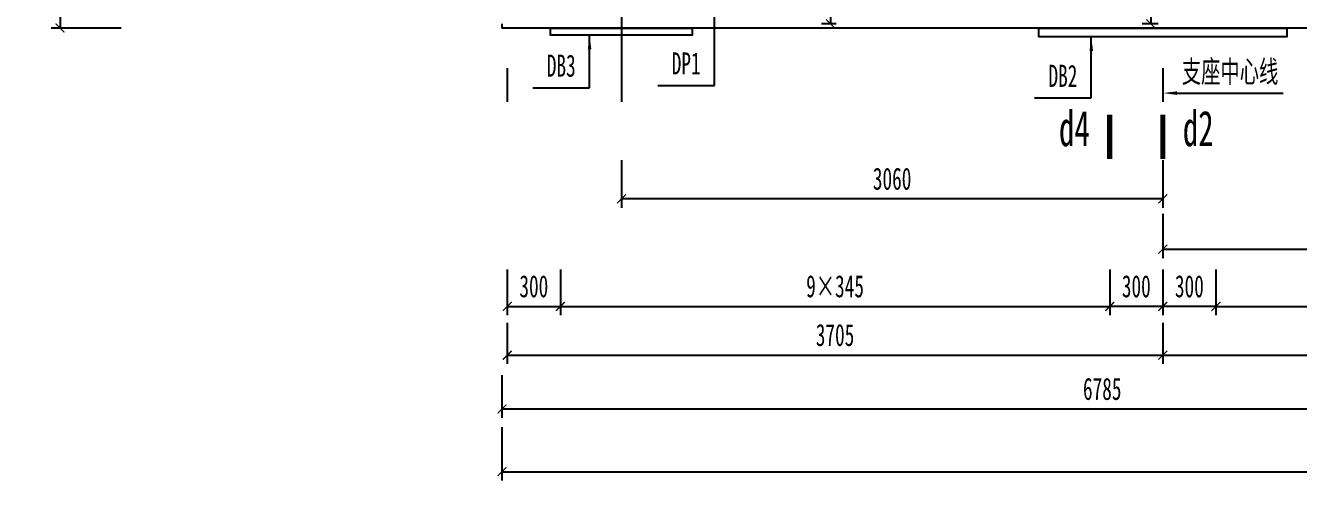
# Model space of a CAD drawing. Extents: x -149716 to 104715, y -26828 to 33500.
# Drawn here: x -37312 to -30117, y 4001 to 6574 of the extents above; entities that cross this region are included whole.
import ezdxf
from ezdxf.enums import TextEntityAlignment as Align

# ---------------------------------------------------------------- set-up
doc = ezdxf.new("R2010")
doc.units = 0
doc.header["$LTSCALE"] = 1000
doc.linetypes.add('CENTER', pattern=[50.8, 31.75, -6.35, 6.35, -6.35])
doc.layers.get('0').update_dxf_attribs({"linetype": 'CONTINUOUS'})
doc.layers.get('Defpoints').update_dxf_attribs({"color": 250, "linetype": 'CONTINUOUS'})
for name, color, linetype in [('02', 2, 'CONTINUOUS'), ('04', 4, 'CONTINUOUS'), ('06', 6, 'CENTER'), ('07', 7, 'CONTINUOUS')]:
    doc.layers.add(name, color=color, linetype=linetype)
doc.styles.add('仿宋', font='simfang.ttf', dxfattribs={"width": 0.64})
doc.dimstyles.new('1：50', dxfattribs={"dimscale": 50, "dimtxt": 2.5, "dimasz": 1, "dimexe": 1, "dimexo": 0, "dimgap": 1, "dimtad": 1, "dimdec": 1, "dimdsep": 46, "dimtxsty": '仿宋', "dimblk": 'ARCHTICK', "dimcen": 0, "dimclrd": 256, "dimclre": 256, "dimclrt": 256, "dimazin": 2, "dimtfac": 1, "dimtdec": 1, "dimtix": 1, "dimtmove": 2, "dimatfit": 3, "dimfxl": 1, "dimtvp": 0.8, "dimtolj": 1, "dimtzin": 0, "dimlwd": -1, "dimlwe": -1, "dimarcsym": 0})

# ---------------------------------------------------------------- blocks, each defined once
blk = doc.blocks.new('_ArchTick')
at = {"color": 0, "linetype": 'ByBlock', "const_width": 0.15}
blk.add_lwpolyline([(-0.5, -0.5), (0.5, 0.5)], dxfattribs=at)
blk = doc.blocks.new('*D317')
at = {"layer": '04', "transparency": 16777216}
for p, q in [((-36770.6, 9957.3), (-37166.5, 9957.3)), ((-37116.5, 9957.3), (-37116.5, 6559.3)), ((-36770.6, 6559.3), (-37166.5, 6559.3))]:
    blk.add_line(p, q, dxfattribs=at)
at = {"layer": 'Defpoints', "color": 0, "transparency": 16777216}
for p in [(-36770.6, 9957.3), (-37116.5, 6559.3), (-36770.6, 6559.3)]:
    blk.add_point(p, dxfattribs=at)
at = {"layer": '04', "transparency": 16777216, "xscale": 50, "yscale": 50, "zscale": 50}
for p, rotation in [((-37116.5, 9957.3), 90), ((-37116.5, 6559.3), 270)]:
    blk.add_blockref('_ArchTick', p, dxfattribs=dict(at, rotation=rotation))
at = {"layer": '04', "transparency": 16777216, "insert": (-37229.7, 8258.3), "char_height": 125, "attachment_point": 5, "rotation": 90, "style": '仿宋'}
blk.add_mtext('\\A1;3398', dxfattribs=at)
blk = doc.blocks.new('*D326')
at = {"layer": '04', "transparency": 16777216}
for p, q in [((-30909.5, 7133.3), (-31001.2, 7133.3)), ((-30951.2, 7133.3), (-30951.2, 6583.3)), ((-30909.5, 6583.3), (-31001.2, 6583.3))]:
    blk.add_line(p, q, dxfattribs=at)
at = {"layer": 'Defpoints', "color": 0, "transparency": 16777216}
for p in [(-30909.5, 7133.3), (-30951.2, 6583.3), (-30909.5, 6583.3)]:
    blk.add_point(p, dxfattribs=at)
at = {"layer": '04', "transparency": 16777216, "xscale": 50, "yscale": 50, "zscale": 50}
for p, rotation in [((-30951.2, 7133.3), 90), ((-30951.2, 6583.3), 270)]:
    blk.add_blockref('_ArchTick', p, dxfattribs=dict(at, rotation=rotation))
at = {"layer": '04', "transparency": 16777216, "insert": (-31064.4, 6858.3), "char_height": 125, "attachment_point": 5, "rotation": 90, "style": '仿宋'}
blk.add_mtext('\\A1;550', dxfattribs=at)
blk = doc.blocks.new('*D347')
at = {"layer": '04', "transparency": 16777216}
for p, q in [((-34588.6, 5194.3), (-34588.6, 4935.4)), ((-34288.6, 5194.3), (-34288.6, 4935.4)), ((-34588.6, 4985.4), (-34288.6, 4985.4))]:
    blk.add_line(p, q, dxfattribs=at)
at = {"layer": 'Defpoints', "color": 0, "transparency": 16777216}
for p in [(-34588.6, 5194.3), (-34288.6, 5194.3), (-34288.6, 4985.4)]:
    blk.add_point(p, dxfattribs=at)
at = {"layer": '04', "transparency": 16777216, "xscale": 50, "yscale": 50, "zscale": 50, "rotation": 180}
blk.add_blockref('_ArchTick', (-34588.6, 4985.4), dxfattribs=at)
at = {"layer": '04', "transparency": 16777216, "xscale": 50, "yscale": 50, "zscale": 50}
blk.add_blockref('_ArchTick', (-34288.6, 4985.4), dxfattribs=at)
at = {"layer": '04', "transparency": 16777216, "insert": (-34438.6, 5098.6), "char_height": 125, "attachment_point": 5, "style": '仿宋'}
blk.add_mtext('\\A1;300', dxfattribs=at)
blk = doc.blocks.new('*D348')
at = {"layer": '04', "transparency": 16777216}
for p, q in [((-31183.6, 5194.3), (-31183.6, 4935.4)), ((-30883.6, 5194.3), (-30883.6, 4935.4)), ((-30883.6, 4985.4), (-31183.6, 4985.4))]:
    blk.add_line(p, q, dxfattribs=at)
at = {"layer": 'Defpoints', "color": 0, "transparency": 16777216}
for p in [(-31183.6, 5194.3), (-30883.6, 5194.3), (-31183.6, 4985.4)]:
    blk.add_point(p, dxfattribs=at)
at = {"layer": '04', "transparency": 16777216, "xscale": 50, "yscale": 50, "zscale": 50, "rotation": 180}
blk.add_blockref('_ArchTick', (-31183.6, 4985.4), dxfattribs=at)
at = {"layer": '04', "transparency": 16777216, "xscale": 50, "yscale": 50, "zscale": 50}
blk.add_blockref('_ArchTick', (-30883.6, 4985.4), dxfattribs=at)
at = {"layer": '04', "transparency": 16777216, "insert": (-31033.6, 5098.6), "char_height": 125, "attachment_point": 5, "style": '仿宋'}
blk.add_mtext('\\A1;300', dxfattribs=at)
blk = doc.blocks.new('*D349')
at = {"layer": '04', "transparency": 16777216}
for p, q in [((-34288.6, 5194.3), (-34288.6, 4935.4)), ((-31183.6, 5194.3), (-31183.6, 4935.4)), ((-34288.6, 4985.4), (-31183.6, 4985.4))]:
    blk.add_line(p, q, dxfattribs=at)
at = {"layer": 'Defpoints', "color": 0, "transparency": 16777216}
for p in [(-34288.6, 5194.3), (-31183.6, 5194.3), (-31183.6, 4985.4)]:
    blk.add_point(p, dxfattribs=at)
at = {"layer": '04', "transparency": 16777216, "xscale": 50, "yscale": 50, "zscale": 50, "rotation": 180}
blk.add_blockref('_ArchTick', (-34288.6, 4985.4), dxfattribs=at)
at = {"layer": '04', "transparency": 16777216, "xscale": 50, "yscale": 50, "zscale": 50}
blk.add_blockref('_ArchTick', (-31183.6, 4985.4), dxfattribs=at)
at = {"layer": '04', "transparency": 16777216, "insert": (-32736.1, 5098.6), "char_height": 125, "attachment_point": 5, "style": '仿宋'}
blk.add_mtext('\\A1;9×345', dxfattribs=at)
blk = doc.blocks.new('*D354')
at = {"layer": '04', "transparency": 16777216}
for p, q in [((-30883.6, 5194.3), (-30883.6, 4935.4)), ((-30583.6, 5194.3), (-30583.6, 4935.4)), ((-30583.6, 4985.4), (-30883.6, 4985.4))]:
    blk.add_line(p, q, dxfattribs=at)
at = {"layer": 'Defpoints', "color": 0, "transparency": 16777216}
for p in [(-30883.6, 5194.3), (-30583.6, 5194.3), (-30883.6, 4985.4)]:
    blk.add_point(p, dxfattribs=at)
at = {"layer": '04', "transparency": 16777216, "xscale": 50, "yscale": 50, "zscale": 50, "rotation": 180}
blk.add_blockref('_ArchTick', (-30883.6, 4985.4), dxfattribs=at)
at = {"layer": '04', "transparency": 16777216, "xscale": 50, "yscale": 50, "zscale": 50}
blk.add_blockref('_ArchTick', (-30583.6, 4985.4), dxfattribs=at)
at = {"layer": '04', "transparency": 16777216, "insert": (-30733.6, 5098.6), "char_height": 125, "attachment_point": 5, "style": '仿宋'}
blk.add_mtext('\\A1;300', dxfattribs=at)
blk = doc.blocks.new('*D355')
at = {"layer": '04', "transparency": 16777216}
for p, q in [((-30583.6, 5194.3), (-30583.6, 4935.4)), ((-27183.6, 5194.3), (-27183.6, 4935.4)), ((-30583.6, 4985.4), (-27183.6, 4985.4))]:
    blk.add_line(p, q, dxfattribs=at)
at = {"layer": 'Defpoints', "color": 0, "transparency": 16777216}
for p in [(-30583.6, 5194.3), (-27183.6, 5194.3), (-27183.6, 4985.4)]:
    blk.add_point(p, dxfattribs=at)
at = {"layer": '04', "transparency": 16777216, "xscale": 50, "yscale": 50, "zscale": 50, "rotation": 180}
blk.add_blockref('_ArchTick', (-30583.6, 4985.4), dxfattribs=at)
at = {"layer": '04', "transparency": 16777216, "xscale": 50, "yscale": 50, "zscale": 50}
blk.add_blockref('_ArchTick', (-27183.6, 4985.4), dxfattribs=at)
at = {"layer": '04', "transparency": 16777216, "insert": (-28883.6, 5098.6), "char_height": 125, "attachment_point": 5, "style": '仿宋'}
blk.add_mtext('\\A1;10×340', dxfattribs=at)
blk = doc.blocks.new('*D356')
at = {"layer": '04', "transparency": 16777216}
for p, q in [((-34588.6, 4892.8), (-34588.6, 4659.9)), ((-30883.6, 4892.8), (-30883.6, 4659.9)), ((-34588.6, 4709.9), (-30883.6, 4709.9))]:
    blk.add_line(p, q, dxfattribs=at)
at = {"layer": 'Defpoints', "color": 0, "transparency": 16777216}
for p in [(-34588.6, 4892.8), (-30883.6, 4892.8), (-30883.6, 4709.9)]:
    blk.add_point(p, dxfattribs=at)
at = {"layer": '04', "transparency": 16777216, "xscale": 50, "yscale": 50, "zscale": 50, "rotation": 180}
blk.add_blockref('_ArchTick', (-34588.6, 4709.9), dxfattribs=at)
at = {"layer": '04', "transparency": 16777216, "xscale": 50, "yscale": 50, "zscale": 50}
blk.add_blockref('_ArchTick', (-30883.6, 4709.9), dxfattribs=at)
at = {"layer": '04', "transparency": 16777216, "insert": (-32736.1, 4823.1), "char_height": 125, "attachment_point": 5, "style": '仿宋'}
blk.add_mtext('\\A1;3705', dxfattribs=at)
blk = doc.blocks.new('*D358')
at = {"layer": '04', "transparency": 16777216}
for p, q in [((-30883.6, 4892.8), (-30883.6, 4659.9)), ((-26883.6, 4892.8), (-26883.6, 4659.9)), ((-30883.6, 4709.9), (-26883.6, 4709.9))]:
    blk.add_line(p, q, dxfattribs=at)
at = {"layer": 'Defpoints', "color": 0, "transparency": 16777216}
for p in [(-30883.6, 4892.8), (-26883.6, 4892.8), (-26883.6, 4709.9)]:
    blk.add_point(p, dxfattribs=at)
at = {"layer": '04', "transparency": 16777216, "xscale": 50, "yscale": 50, "zscale": 50, "rotation": 180}
blk.add_blockref('_ArchTick', (-30883.6, 4709.9), dxfattribs=at)
at = {"layer": '04', "transparency": 16777216, "xscale": 50, "yscale": 50, "zscale": 50}
blk.add_blockref('_ArchTick', (-26883.6, 4709.9), dxfattribs=at)
at = {"layer": '04', "transparency": 16777216, "insert": (-28883.6, 4823.1), "char_height": 125, "attachment_point": 5, "style": '仿宋'}
blk.add_mtext('\\A1;4000', dxfattribs=at)
blk = doc.blocks.new('*D359')
at = {"layer": '04', "transparency": 16777216}
for p, q in [((-34618.6, 4596.6), (-34618.6, 4355.1)), ((-27833.6, 4596.6), (-27833.6, 4355.1)), ((-27833.6, 4405.1), (-34618.6, 4405.1))]:
    blk.add_line(p, q, dxfattribs=at)
at = {"layer": 'Defpoints', "color": 0, "transparency": 16777216}
for p in [(-34618.6, 4596.6), (-27833.6, 4596.6), (-34618.6, 4405.1)]:
    blk.add_point(p, dxfattribs=at)
at = {"layer": '04', "transparency": 16777216, "xscale": 50, "yscale": 50, "zscale": 50, "rotation": 180}
blk.add_blockref('_ArchTick', (-34618.6, 4405.1), dxfattribs=at)
at = {"layer": '04', "transparency": 16777216, "xscale": 50, "yscale": 50, "zscale": 50}
blk.add_blockref('_ArchTick', (-27833.6, 4405.1), dxfattribs=at)
at = {"layer": '04', "transparency": 16777216, "insert": (-31226.1, 4518.3), "char_height": 125, "attachment_point": 5, "style": '仿宋'}
blk.add_mtext('\\A1;6785', dxfattribs=at)
blk = doc.blocks.new('*D361')
at = {"layer": '04', "transparency": 16777216}
for p, q in [((-34618.6, 4301.8), (-34618.6, 4000.8)), ((-23148.6, 4301.8), (-23148.6, 4000.8)), ((-34618.6, 4050.8), (-23148.6, 4050.8))]:
    blk.add_line(p, q, dxfattribs=at)
at = {"layer": 'Defpoints', "color": 0, "transparency": 16777216}
for p in [(-34618.6, 4301.8), (-23148.6, 4301.8), (-23148.6, 4050.8)]:
    blk.add_point(p, dxfattribs=at)
at = {"layer": '04', "transparency": 16777216, "xscale": 50, "yscale": 50, "zscale": 50, "rotation": 180}
blk.add_blockref('_ArchTick', (-34618.6, 4050.8), dxfattribs=at)
at = {"layer": '04', "transparency": 16777216, "xscale": 50, "yscale": 50, "zscale": 50}
blk.add_blockref('_ArchTick', (-23148.6, 4050.8), dxfattribs=at)
at = {"layer": '04', "transparency": 16777216, "insert": (-28883.6, 4164), "char_height": 125, "attachment_point": 5, "style": '仿宋'}
blk.add_mtext('\\A1;11470', dxfattribs=at)
blk = doc.blocks.new('*D363')
at = {"layer": '04', "transparency": 16777216}
for p, q in [((-32729.5, 7583.3), (-32812.2, 7583.3)), ((-32762.2, 7583.3), (-32762.2, 6583.3)), ((-32729.5, 6583.3), (-32812.2, 6583.3))]:
    blk.add_line(p, q, dxfattribs=at)
at = {"layer": 'Defpoints', "color": 0, "transparency": 16777216}
for p in [(-32729.5, 7583.3), (-32762.2, 6583.3), (-32729.5, 6583.3)]:
    blk.add_point(p, dxfattribs=at)
at = {"layer": '04', "transparency": 16777216, "xscale": 50, "yscale": 50, "zscale": 50}
for p, rotation in [((-32762.2, 7583.3), 90), ((-32762.2, 6583.3), 270)]:
    blk.add_blockref('_ArchTick', p, dxfattribs=dict(at, rotation=rotation))
at = {"layer": '04', "transparency": 16777216, "insert": (-32875.5, 7083.3), "char_height": 125, "attachment_point": 5, "rotation": 90, "style": '仿宋'}
blk.add_mtext('\\A1;1000', dxfattribs=at)
blk = doc.blocks.new('*D275')
at = {"layer": '04', "transparency": 16777216}
for p, q in [((-30883.6, 5508.1), (-30883.6, 5258.9)), ((-27833.6, 5508.1), (-27833.6, 5258.9)), ((-30883.6, 5308.9), (-27833.6, 5308.9))]:
    blk.add_line(p, q, dxfattribs=at)
at = {"layer": 'Defpoints', "color": 0, "transparency": 16777216}
for p in [(-30883.6, 5508.1), (-27833.6, 5508.1), (-27833.6, 5308.9)]:
    blk.add_point(p, dxfattribs=at)
at = {"layer": '04', "transparency": 16777216, "xscale": 50, "yscale": 50, "zscale": 50, "rotation": 180}
blk.add_blockref('_ArchTick', (-30883.6, 5308.9), dxfattribs=at)
at = {"layer": '04', "transparency": 16777216, "xscale": 50, "yscale": 50, "zscale": 50}
blk.add_blockref('_ArchTick', (-27833.6, 5308.9), dxfattribs=at)
at = {"layer": '04', "transparency": 16777216, "insert": (-29358.6, 5422.1), "char_height": 125, "attachment_point": 5, "style": '仿宋'}
blk.add_mtext('\\A1;3050', dxfattribs=at)
blk = doc.blocks.new('*D300')
at = {"layer": '04', "transparency": 16777216}
for p, q in [((-33943.6, 5812), (-33943.6, 5543.4)), ((-30883.6, 5812), (-30883.6, 5543.4)), ((-30883.6, 5593.4), (-33943.6, 5593.4))]:
    blk.add_line(p, q, dxfattribs=at)
at = {"layer": 'Defpoints', "color": 0, "transparency": 16777216}
for p in [(-33943.6, 5812), (-30883.6, 5812), (-33943.6, 5593.4)]:
    blk.add_point(p, dxfattribs=at)
at = {"layer": '04', "transparency": 16777216, "xscale": 50, "yscale": 50, "zscale": 50}
for p, rotation in [((-33943.6, 5593.4), 179.9999999999962), ((-30883.6, 5593.4), 359.9999999999962)]:
    blk.add_blockref('_ArchTick', p, dxfattribs=dict(at, rotation=rotation))
at = {"layer": '04', "transparency": 16777216, "insert": (-32413.6, 5706.6), "char_height": 125, "attachment_point": 5, "style": '仿宋'}
blk.add_mtext('\\A1;3060', dxfattribs=at)

msp = doc.modelspace()

# ---------------------------------------------------------------- linework, layer by layer
at = {"layer": '02'}
for p in [(-34618.5722, 6583.3046), (-27833.5722, 6559.3046)]:
    msp.add_line(p, (-34618.5722, 6559.3046), dxfattribs=at)
for points in [[(-34343.5722, 6559.3046), (-33543.5722, 6559.3046), (-33543.5722, 6519.3046), (-34343.5722, 6519.3046)], [(-31583.5722, 6559.3046), (-30183.5722, 6559.3046), (-30183.5722, 6509.3046), (-31583.5722, 6509.3046)]]:
    msp.add_lwpolyline(points, close=True, dxfattribs=at)
at = {"layer": '06', "ltscale": 0.1}
for p, q in [((-34588.5722, 10141.68382), (-34588.5722, 6141.68382)), ((-30883.5722, 10141.68382), (-30883.5722, 6141.68382)), ((-33943.5722, 7141.68382), (-33943.5722, 6141.68382))]:
    msp.add_line(p, q, dxfattribs=at)
at = {"layer": '07'}
for p, q in [((-33417.67132, 6234.2384), (-33417.67132, 6642.65615)), ((-34123.49898, 6220.72642), (-34123.49898, 6519.3046)), ((-31288.07972, 6164.08806), (-31288.07972, 6509.3046)), ((-34443.49898, 6220.72642), (-34123.49898, 6220.72642)), ((-33737.67132, 6234.2384), (-33417.67132, 6234.2384)), ((-30803.5722, 6191.47723), (-30203.5722, 6191.47723)), ((-31608.07972, 6164.08806), (-31288.07972, 6164.08806))]:
    msp.add_line(p, q, dxfattribs=at)
for points in [[(-34123.49898, 6519.3046, 0, 20, 0), (-34123.49898, 6439.3046, 8, 8, 0)], [(-31288.07972, 6509.3046, 0, 20, 0), (-31288.07972, 6429.3046, 8, 8, 0)], [(-30883.5722, 6191.47723, 0, 20, 0), (-30803.5722, 6191.47723, 8, 8, 0)]]:
    msp.add_lwpolyline(points, format="xyseb", dxfattribs=at)
at = {"layer": '07', "const_width": 30}
for points in [[(-31183.5722, 5819.38024), (-31183.5722, 6069.38024)], [(-30883.5722, 5819.38024), (-30883.5722, 6069.38024)]]:
    msp.add_lwpolyline(points, dxfattribs=at)

# ---------------------------------------------------------------- texts
at = {"layer": '07', "style": '仿宋', "width": 0.64}
for s, height, p in [('DB3', 125, (-34283.49898, 6345.72642)), ('DP1', 125, (-33577.67132, 6359.2384)), ('DB2', 125, (-31448.07972, 6289.08806)), ('支座中心线', 125, (-30503.5722, 6316.47723)), ('d4', 200, (-31383.5722, 5994.38024)), ('d2', 200, (-30683.5722, 5994.38024))]:
    msp.add_text(s, height=height, dxfattribs=at).set_placement(p, align=Align.MIDDLE)

# ---------------------------------------------------------------- dimensions: what is measured, and where the dimension line sits
at = {"layer": '04'}
for p1, p2, distance, picture, middle in [((-36770.55466, 9957.3046), (-36770.55466, 6559.3046), -345.94076, '*D317', (-37229.70971, 8258.3046)), ((-32729.47543, 7583.3046), (-32729.47543, 6583.3046), -32.77277, '*D363', (-32875.46248, 7083.3046)), ((-30909.46043, 7133.3046), (-30909.46043, 6583.3046), -41.74383, '*D326', (-31064.41854, 6858.3046)), ((-30883.5722, 5812.01111), (-33943.5722, 5812.01111), 218.62907, '*D300', (-32413.5722, 5706.59632)), ((-30883.5722, 5508.0944), (-27833.5722, 5508.0944), -199.2181, '*D275', (-29358.5722, 5422.09059)), ((-34588.5722, 5194.25462), (-34288.5722, 5194.25462), -208.86795, '*D347', (-34438.5722, 5098.60095)), ((-30883.5722, 5194.25462), (-31183.5722, 5194.25462), 208.86795, '*D348', (-31033.5722, 5098.60095)), ((-30583.5722, 5194.25462), (-30883.5722, 5194.25462), 208.86795, '*D354', (-30733.5722, 5098.60095)), ((-34588.5722, 4892.75199), (-30883.5722, 4892.75199), -182.89745, '*D356', (-32736.0722, 4823.06883)), ((-30883.5722, 4892.75199), (-26883.5722, 4892.75199), -182.89745, '*D358', (-28883.5722, 4823.06883)), ((-27833.5722, 4596.61802), (-34618.5722, 4596.61802), 191.54968, '*D359', (-31226.0722, 4518.28263)), ((-34618.5722, 4301.75375), (-23148.5722, 4301.75375), -250.93008, '*D361', (-28883.5722, 4164.03796))]:
    dim = msp.add_aligned_dim(p1=p1, p2=p2, distance=distance, dimstyle='1：50', dxfattribs=at)
    dim.commit()
    dim.dimension.update_dxf_attribs({"geometry": picture, "text_midpoint": middle})
for p1, p2, text, picture, middle in [((-34288.5722, 5194.25462), (-31183.5722, 5194.25462), '9×345', '*D349', (-32736.0722, 5098.60095)), ((-30583.5722, 5194.25462), (-27183.5722, 5194.25462), '10×340', '*D355', (-28883.5722, 5098.60095))]:
    dim = msp.add_aligned_dim(p1=p1, p2=p2, distance=-208.86795, text=text, dimstyle='1：50', dxfattribs=at)
    dim.commit()
    dim.dimension.update_dxf_attribs({"geometry": picture, "text_midpoint": middle})

doc.saveas('drawing.dxf')
